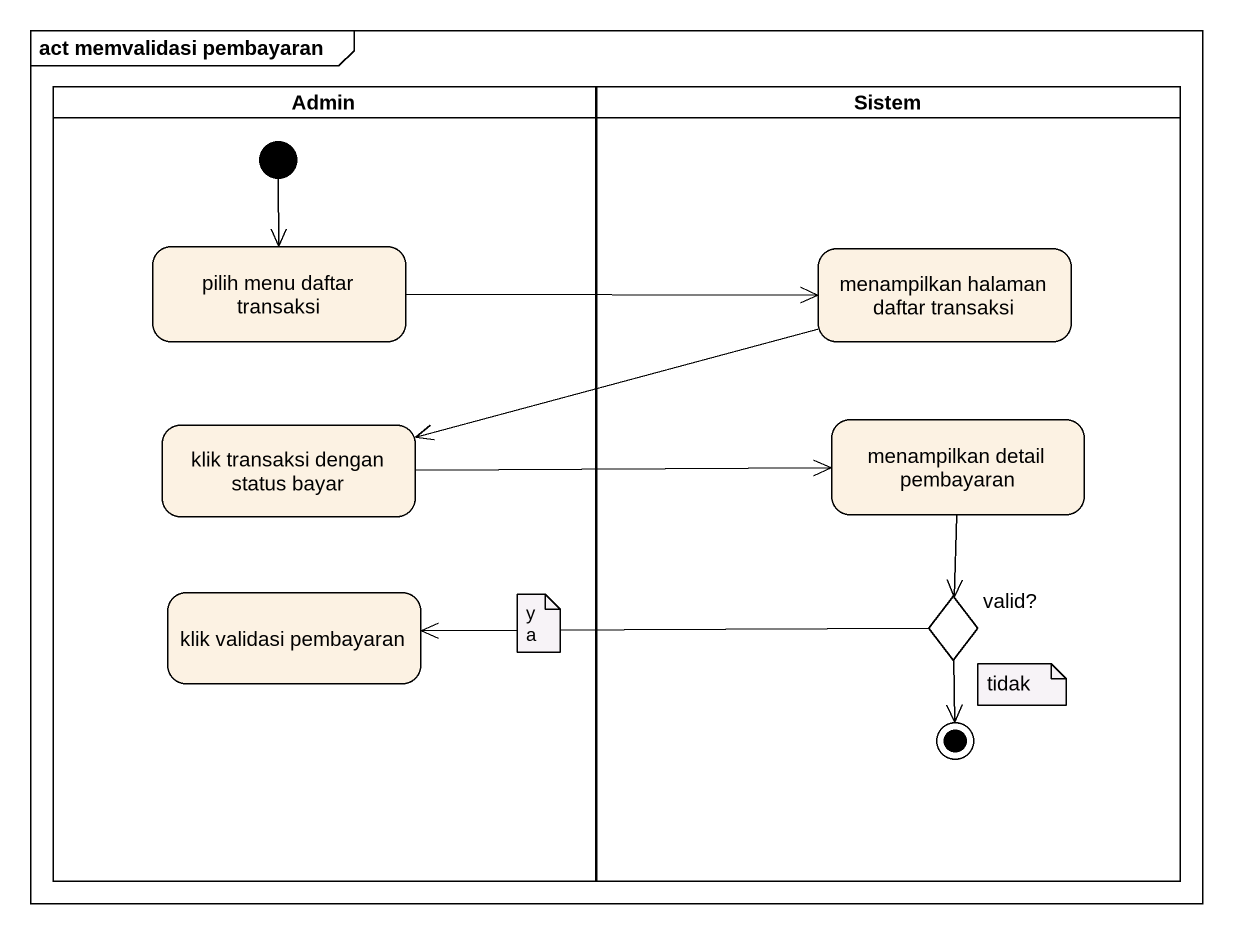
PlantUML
@startuml
mainframe act memvalidasi pembayaran
hide empty description
state Admin <<partition>> {
  state "pilih menu daftar transaksi" as pilih_menu_daftar_transaksi
  state "klik transaksi dengan status bayar" as klik_transaksi_dengan
  state "klik validasi pembayaran" as klik_validasi_pembayaran
  [*] --> pilih_menu_daftar_transaksi
}
state Sistem <<partition>> {
  state "menampilkan halaman daftar transaksi" as menampilkan_halaman_daftar
  state "menampilkan detail pembayaran" as menampilkan_detail
  state "valid?" as valid <<choice>>
  valid --> [*]
}
pilih_menu_daftar_transaksi -right-> menampilkan_halaman_daftar
menampilkan_halaman_daftar -left-> klik_transaksi_dengan
klik_transaksi_dengan -right-> menampilkan_detail
menampilkan_detail --> valid
valid -left-> klik_validasi_pembayaran
note as N1
  ya
end note
note as N2
  tidak
end note
@enduml
